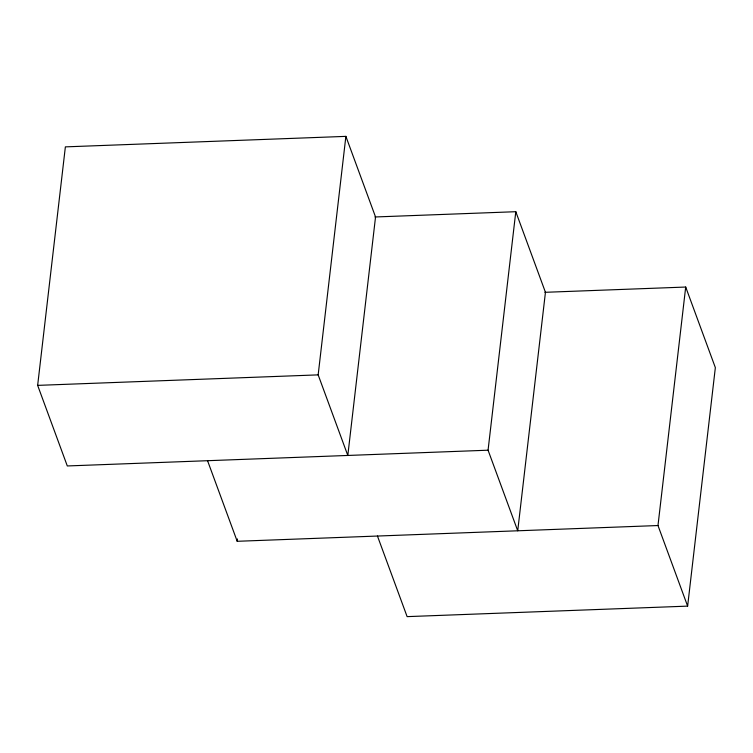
<?xml version="1.0" encoding="UTF-8"?>
<svg xmlns="http://www.w3.org/2000/svg" width="753" height="753" viewBox="0 0 753 753"><rect width="100%" height="100%" fill="white"/><g stroke="black" fill="none" stroke-linecap="round" stroke-linejoin="round"><path stroke-width="1.13" d="M374.947 216.977L515.796 211.706L545.445 292.296L517.725 530.79L488.066 450.2L67.299 465.956L37.65 385.376L65.37 146.873L345.881 136.368L375.54 216.958L347.811 455.452L318.161 374.872L345.881 136.368M377.46 536.042L407.119 616.632L687.63 606.127L657.981 525.538L237.204 541.294L237.477 538.969M488.066 450.2L515.796 211.706M657.981 525.538L685.701 287.044L544.852 292.315M687.63 606.127L715.35 367.624L685.701 287.044M37.65 385.376L318.161 374.872M207.555 460.704L237.204 541.294"/></g></svg>
